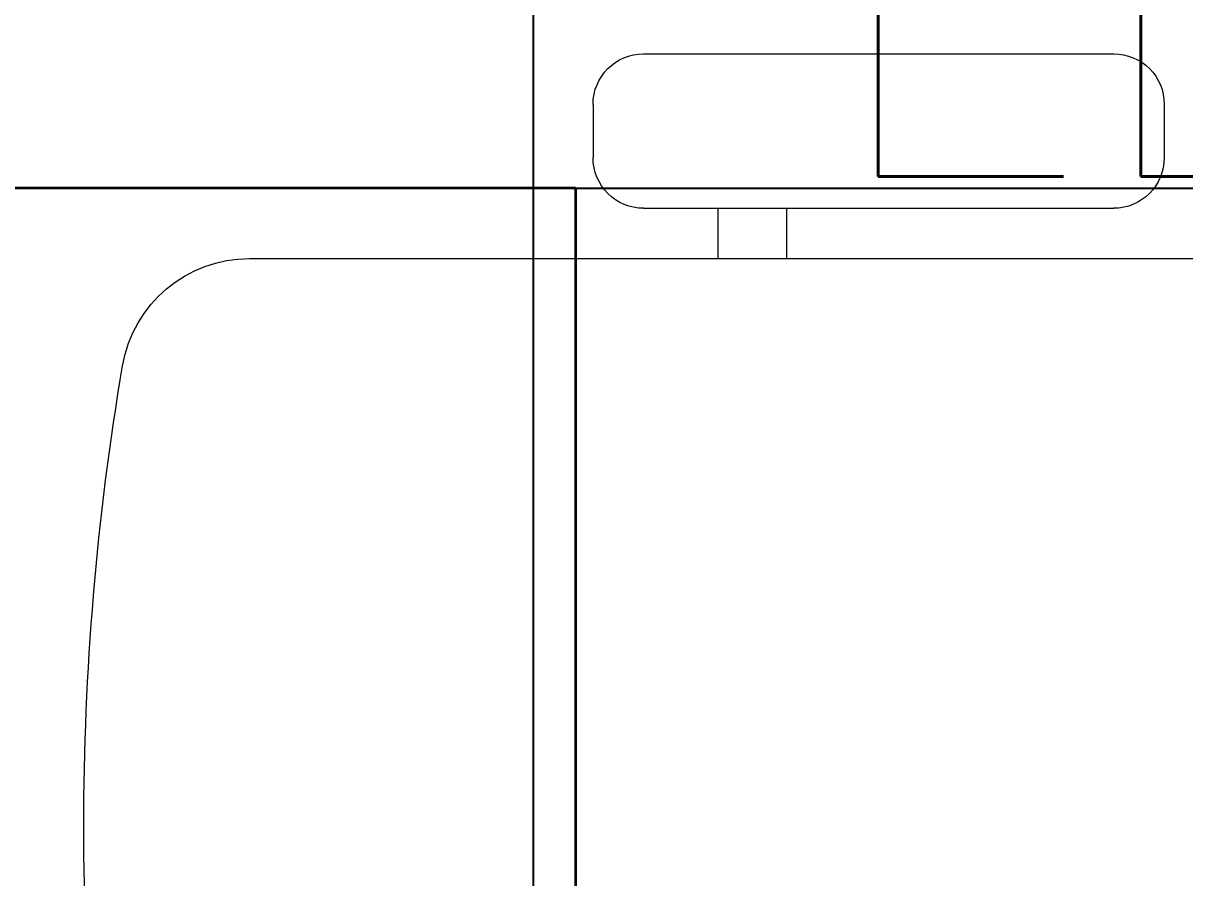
# Model space of a CAD drawing. Extents: x -12260 to 57327, y -29287 to 19916.
# Drawn here: x 48277.9 to 48729, y 6467 to 6799.1 of the extents above; entities that cross this region are included whole.
import ezdxf
from ezdxf.enums import TextEntityAlignment as Align

# ---------------------------------------------------------------- set-up
doc = ezdxf.new("R2010")
doc.units = 0
doc.header["$LTSCALE"] = 0.25
doc.linetypes.add('DASHDOT', pattern=[25.4, 12.7, -6.35, 0, -6.35])
doc.layers.add('01-First Floor$0$FALSE CEILING', color=251, linetype='Continuous')
for name, color, linetype, lineweight in [('01-First Floor$0$LOADING', 253, 'Continuous', 5), ('E-LITE-CIRC-NUMB', 6, 'Continuous', 25), ('E-LITE-CLNG', 150, 'Continuous', 35), ('E-LITE-CLNG-CNDT', 6, 'DASHDOT', 35), ('E-LITE-CTRL', 6, 'Continuous', 25), ('E-LITE-IDEN', 6, 'Continuous', 25)]:
    doc.layers.add(name, color=color, linetype=linetype, lineweight=lineweight)
doc.styles.add('DC_SIMPLEX', font='SIMPLEX.shx', dxfattribs={"width": 0.7})

# ---------------------------------------------------------------- blocks, each defined once
blk = doc.blocks.new('01-First Floor$0$GF21018-P')
at = {"color": 0}
for p, q in [((-0.2207, 0.47563), (-0.2207, 0.0675)), ((-0.2806, 0.34221), (-0.25983, 0.34221)), ((-0.30021, 0.32259), (-0.30021, 0.14)), ((-0.24021, 0.32259), (-0.24021, 0.14)), ((-0.24021, 0.29372), (-0.2207, 0.29372)), ((-0.24021, 0.26708), (-0.2207, 0.26708)), ((-0.2806, 0.12039), (-0.25983, 0.12039))]:
    blk.add_line(p, q, dxfattribs=at)
for centre, radius, start, end in [((-0.0001, -0.52948), 1.06948, 80.36712, 99.63288), ((-0.1707, 0.47563), 0.05, 99.6329, 180), ((-0.2806, 0.32259), 0.01962, 90, 180), ((-0.25983, 0.32259), 0.01962, 360, 90), ((-0.2806, 0.14), 0.01962, 180, 270), ((-0.25983, 0.14), 0.01962, 270, 360)]:
    blk.add_arc(centre, radius, start, end, dxfattribs=at)
blk = doc.blocks.new('01-First Floor')
at = {"layer": '01-First Floor$0$FALSE CEILING', "linetype": 'Continuous'}
for p, q in [((48476, 5535), (48476, 8565.12)), ((45476, 6735), (48976, 6735))]:
    blk.add_line(p, q, dxfattribs=at)
at = {"layer": '01-First Floor$0$LOADING', "extrusion": (7.77426e-06, 2.24021e-05, 1), "xscale": -1000, "yscale": 1000.000000000001, "zscale": 1000, "rotation": 90.00141075505213}
blk.add_blockref('01-First Floor$0$GF21018-P', (48841.38, 6486.96, 0.4), dxfattribs=at)
blk = doc.blocks.new('*U16')
blk.add_lwpolyline([(-300, 300), (-300, -300), (300, -300), (300, 300)], close=True)
at = {"layer": 'E-LITE-CIRC-NUMB', "style": 'DC_SIMPLEX', "width": 0.7, "flags": 8}
blk.add_attdef('CIRCUIT', text='', height=200, rotation=0, dxfattribs=at).set_placement((-473.9, 300), align=Align.RIGHT)
at = {"layer": 'E-LITE-CTRL', "style": 'DC_SIMPLEX', "width": 0.7, "flags": 8}
blk.add_attdef('CONTROL', (1118.9, -935), '', height=200, rotation=360, dxfattribs=at)
at = {"layer": 'E-LITE-IDEN', "style": 'DC_SIMPLEX', "width": 0.7, "flags": 8}
blk.add_attdef('TYPE', (460.41, 457.65), '', height=200, rotation=360, dxfattribs=at)

msp = doc.modelspace()

# ---------------------------------------------------------------- block references
at = {"layer": 'E-LITE-CLNG'}
ref = msp.add_blockref('*U16', (48192.37, 6435.05, -0.21), dxfattribs=dict(at, xscale=-1))
ref.add_attrib('TYPE', 'LD1', (48585.86, 6739.55, -0.21), dxfattribs={"layer": 'E-LITE-IDEN', "height": 200, "rotation": 0, "style": 'DC_SIMPLEX', "width": 0.7, "flags": 8})
at = {"layer": 'E-LITE-CLNG-CNDT'}
msp.add_blockref('01-First Floor', (0, 0), dxfattribs=at)

doc.saveas('drawing.dxf')
